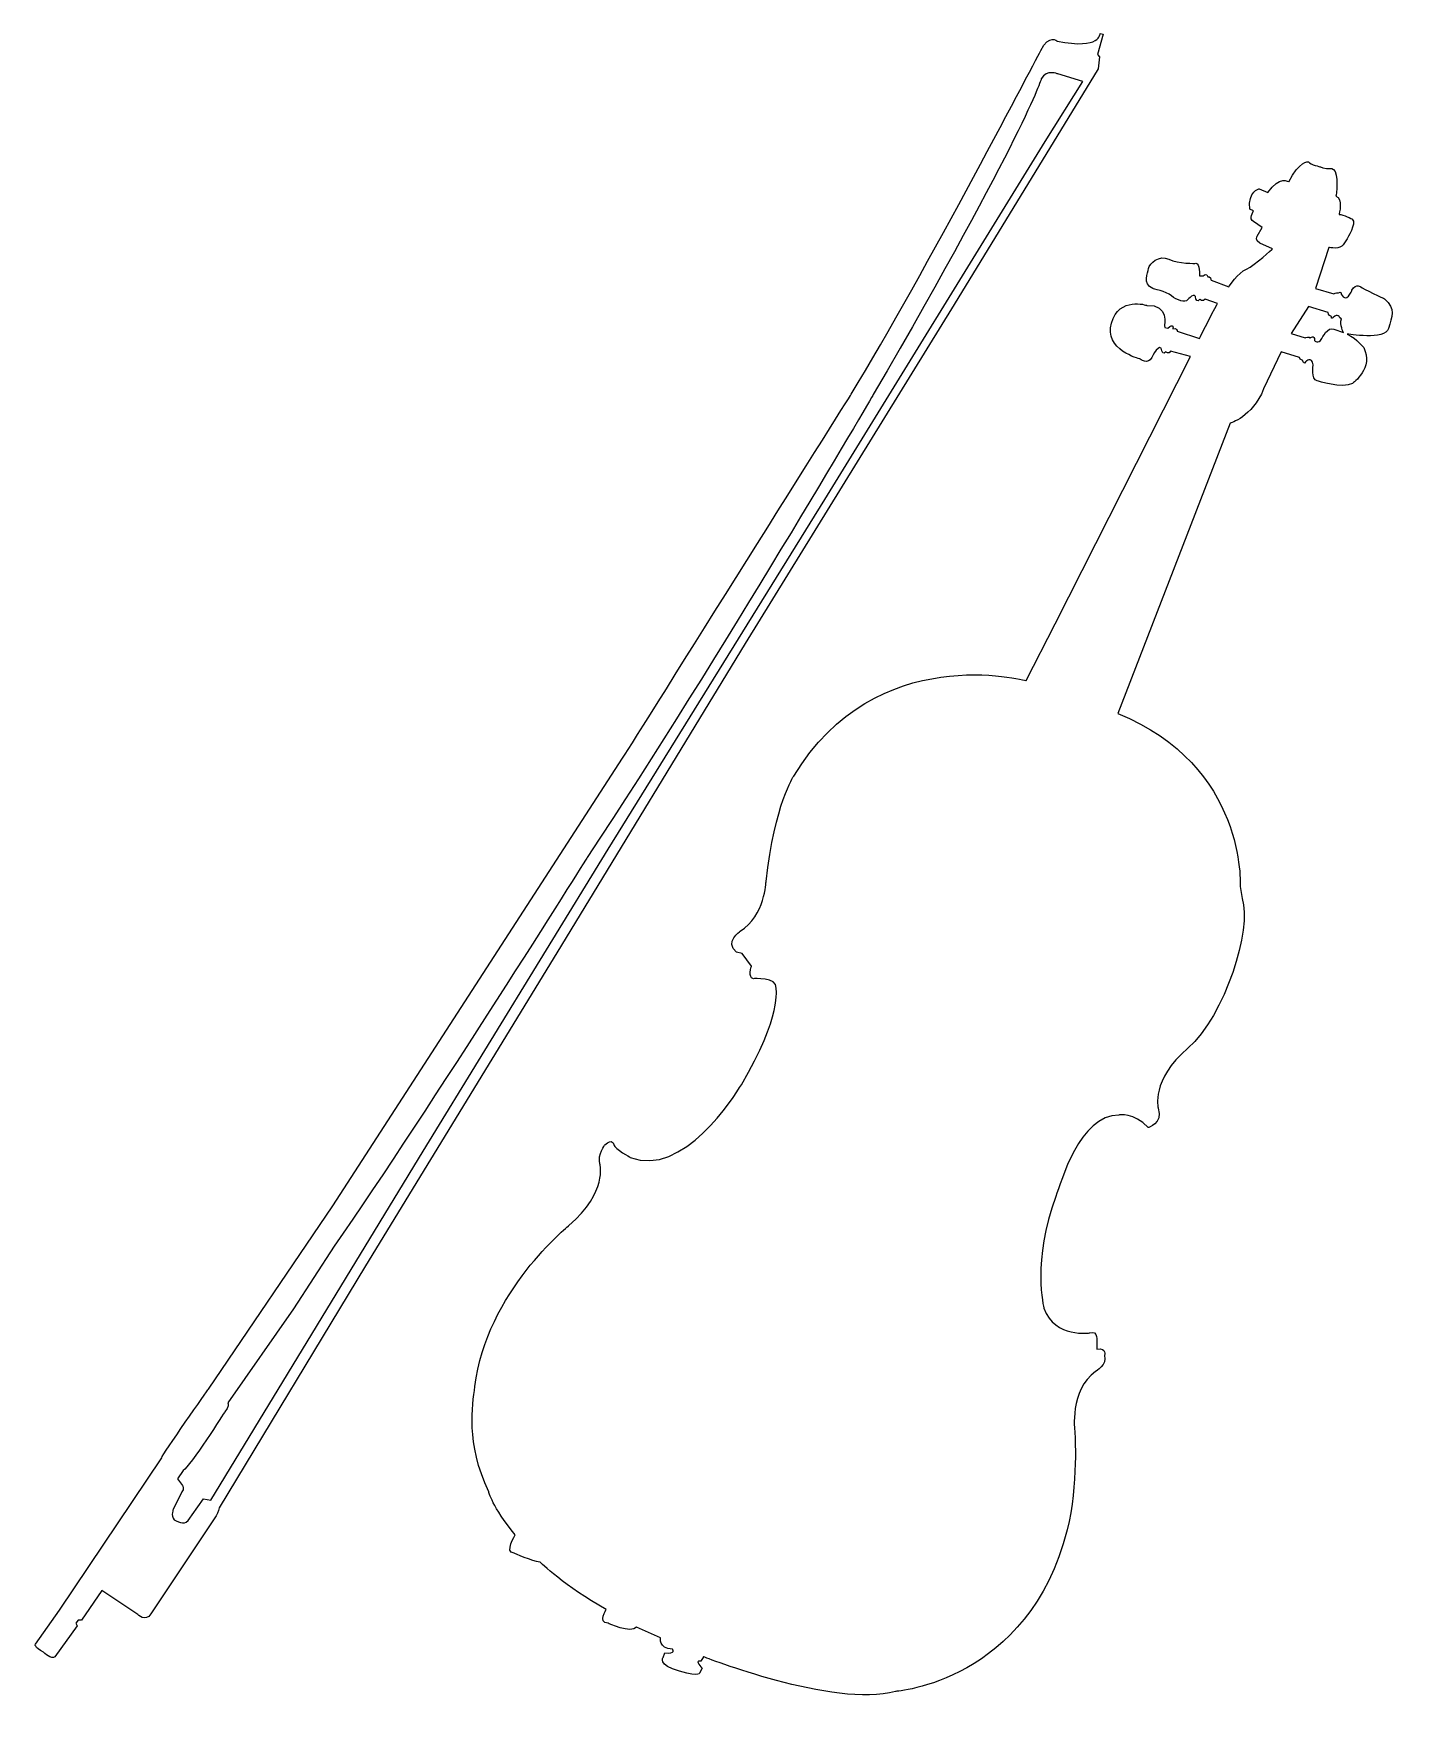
# Model space of a CAD drawing. Header units: centimetres. Extents: x -6.1 to 6.1, y -7.6 to 7.4.
import ezdxf

# ---------------------------------------------------------------- set-up
doc = ezdxf.new("R2010")
doc.units = ezdxf.units.CM
doc.header["$MEASUREMENT"] = 0
doc.layers.add('Camada 1', color=7, linetype='Continuous')

msp = doc.modelspace()

# ---------------------------------------------------------------- linework, layer by layer
at = {"layer": 'Camada 1'}
for points, knots in [([(0.28082, 1.97485), (0.28082, 1.97485), (2.15023, 5.00758), (2.15023, 5.00758), (2.15023, 5.00758), (2.15023, 5.00758), (3.43788, 7.11403), (3.43788, 7.11403), (3.43788, 7.11403), (3.43788, 7.11403), (3.44923, 7.22148), (3.44923, 7.22148), (3.44923, 7.22148), (3.44923, 7.22148), (3.43219, 7.24392), (3.43219, 7.24392), (3.43219, 7.24392), (3.43219, 7.24392), (3.48302, 7.4249), (3.48302, 7.4249), (3.48302, 7.4249), (3.48302, 7.4249), (3.45478, 7.43056), (3.45478, 7.43056), (3.45478, 7.43056), (3.45478, 7.43056), (3.46613, 7.28337), (3.07068, 7.36256), (3.07068, 7.36256), (3.07068, 7.36256), (3.00284, 7.43056), (2.92392, 7.27768), (2.92392, 7.27768), (2.92392, 7.27768), (1.88482, 5.27867), (1.22979, 4.20579), (1.22979, 4.20579), (1.21071, 4.17491), (-0.81467, 0.94697), (-0.81467, 0.94697), (-0.81467, 0.94697), (-0.81467, 0.94697), (-3.4069, -3.05702), (-3.4069, -3.05702), (-3.4069, -3.05702), (-3.4069, -3.05702), (-4.51945, -4.69469), (-4.51945, -4.69469), (-4.51945, -4.69469), (-4.51945, -4.69469), (-4.93172, -5.28217), (-4.93731, -5.31027), (-4.93731, -5.31027), (-4.93731, -5.31027), (-5.85224, -6.67142), (-5.85224, -6.67142), (-5.85224, -6.67142), (-5.85224, -6.67142), (-6.06692, -6.9763), (-6.06692, -6.9763), (-6.06692, -6.9763), (-6.06692, -6.9763), (-6.08383, -7.00453), (-5.99334, -7.0498), (-5.99334, -7.0498), (-5.99334, -7.0498), (-5.9201, -7.12306), (-5.892, -7.08925), (-5.892, -7.08925), (-5.892, -7.08925), (-5.69412, -6.81263), (-5.69412, -6.81263), (-5.69412, -6.81263), (-5.69412, -6.81263), (-5.70542, -6.79006), (-5.70542, -6.79006), (-5.70542, -6.79006), (-5.70542, -6.79006), (-5.68293, -6.76167), (-5.68293, -6.76167), (-5.68293, -6.76167), (-5.68293, -6.76167), (-5.65466, -6.76167), (-5.65466, -6.76167), (-5.65466, -6.76167), (-5.65466, -6.76167), (-5.47384, -6.49611), (-5.47384, -6.49611), (-5.47384, -6.49611), (-5.47384, -6.49611), (-5.15208, -6.71085), (-5.15208, -6.71085), (-5.15208, -6.71085), (-5.15208, -6.71085), (-5.08408, -6.78411), (-5.03341, -6.70519), (-5.03341, -6.70519), (-5.03341, -6.70519), (-4.45162, -5.82987), (-4.45162, -5.82987), (-4.45162, -5.82987), (-4.45162, -5.82987), (-4.42352, -5.78473), (-4.42352, -5.75663), (-4.42352, -5.75663), (-4.42352, -5.75663), (-3.1133, -3.59353), (-3.1133, -3.59353), (-3.1133, -3.59353), (-3.1133, -3.59353), (-1.40221, -0.79228), (-1.40221, -0.79228), (-1.40221, -0.79228), (-1.40221, -0.79228), (0.28082, 1.97485), (0.28082, 1.97485)], [0, 0, 0, 0, 0.03333333, 0.03333333, 0.03333333, 0.03333333, 0.06666667, 0.06666667, 0.06666667, 0.06666667, 0.1, 0.1, 0.1, 0.1, 0.13333333, 0.13333333, 0.13333333, 0.13333333, 0.16666667, 0.16666667, 0.16666667, 0.16666667, 0.2, 0.2, 0.2, 0.2, 0.23333333, 0.23333333, 0.23333333, 0.23333333, 0.26666667, 0.26666667, 0.26666667, 0.26666667, 0.3, 0.3, 0.3, 0.3, 0.33333333, 0.33333333, 0.33333333, 0.33333333, 0.36666667, 0.36666667, 0.36666667, 0.36666667, 0.4, 0.4, 0.4, 0.4, 0.43333333, 0.43333333, 0.43333333, 0.43333333, 0.46666667, 0.46666667, 0.46666667, 0.46666667, 0.5, 0.5, 0.5, 0.5, 0.53333333, 0.53333333, 0.53333333, 0.53333333, 0.56666667, 0.56666667, 0.56666667, 0.56666667, 0.6, 0.6, 0.6, 0.6, 0.63333333, 0.63333333, 0.63333333, 0.63333333, 0.66666667, 0.66666667, 0.66666667, 0.66666667, 0.7, 0.7, 0.7, 0.7, 0.73333333, 0.73333333, 0.73333333, 0.73333333, 0.76666667, 0.76666667, 0.76666667, 0.76666667, 0.8, 0.8, 0.8, 0.8, 0.83333333, 0.83333333, 0.83333333, 0.83333333, 0.86666667, 0.86666667, 0.86666667, 0.86666667, 0.9, 0.9, 0.9, 0.9, 0.93333333, 0.93333333, 0.93333333, 0.93333333, 1, 1, 1, 1]), ([(-4.49692, -5.68867), (-4.49692, -5.68867), (-4.56455, -5.67745), (-4.56455, -5.67745), (-4.56455, -5.67745), (-4.56455, -5.67745), (-4.66626, -5.81855), (-4.66626, -5.81855), (-4.66626, -5.81855), (-4.7173, -5.91462), (-4.75109, -5.89774), (-4.80742, -5.87488), (-4.80742, -5.87488), (-4.86407, -5.85231), (-4.8356, -5.77354), (-4.8356, -5.77354), (-4.8356, -5.77354), (-4.8356, -5.77354), (-4.75675, -5.61516), (-4.75675, -5.61516), (-4.75675, -5.61516), (-4.73418, -5.59256), (-4.75109, -5.5588), (-4.75109, -5.5588), (-4.75109, -5.5588), (-4.75109, -5.5588), (-4.79615, -5.49676), (-4.79615, -5.49676), (-4.79615, -5.49676), (-4.79615, -5.49676), (-4.7454, -5.42326), (-4.7454, -5.42326), (-4.7454, -5.42326), (-4.68322, -5.3895), (-4.37268, -4.89809), (-4.37268, -4.89809), (-4.37268, -4.89809), (-4.3332, -4.85864), (-4.3445, -4.8189), (-4.3445, -4.8189), (-4.3445, -4.8189), (-4.3445, -4.8189), (-3.7571, -3.97763), (-3.7571, -3.97763), (-3.7571, -3.97763), (-3.7571, -3.97763), (-3.3956, -3.41825), (-3.3956, -3.41825), (-3.3956, -3.41825), (-2.53737, -2.18159), (-1.13116, 0.06057), (-1.13116, 0.06057), (-1.13116, 0.06057), (0.07759, 1.89024), (1.42723, 4.20011), (1.42723, 4.20011), (1.42723, 4.20011), (2.77716, 6.52686), (2.92961, 7.02361), (2.92961, 7.02361), (2.92961, 7.02361), (2.98028, 7.11402), (3.07635, 7.06888), (3.07635, 7.06888), (3.07635, 7.06888), (3.07635, 7.06888), (3.30233, 7.00104), (3.30233, 7.00104), (3.30233, 7.00104), (3.30233, 7.00104), (2.96337, 6.46452), (2.96337, 6.46452), (2.96337, 6.46452), (2.96337, 6.46452), (0.99246, 3.26248), (0.99246, 3.26248), (0.99246, 3.26248), (0.99246, 3.26248), (-0.94461, 0.13378), (-0.94461, 0.13378), (-0.94461, 0.13378), (-0.94461, 0.13378), (-2.59929, -2.56568), (-2.59929, -2.56568), (-2.59929, -2.56568), (-2.59929, -2.56568), (-4.49692, -5.68867), (-4.49692, -5.68867)], [0, 0, 0, 0, 0.04347826, 0.04347826, 0.04347826, 0.04347826, 0.08695652, 0.08695652, 0.08695652, 0.08695652, 0.13043478, 0.13043478, 0.13043478, 0.13043478, 0.17391304, 0.17391304, 0.17391304, 0.17391304, 0.2173913, 0.2173913, 0.2173913, 0.2173913, 0.26086957, 0.26086957, 0.26086957, 0.26086957, 0.30434783, 0.30434783, 0.30434783, 0.30434783, 0.34782609, 0.34782609, 0.34782609, 0.34782609, 0.39130435, 0.39130435, 0.39130435, 0.39130435, 0.43478261, 0.43478261, 0.43478261, 0.43478261, 0.47826087, 0.47826087, 0.47826087, 0.47826087, 0.52173913, 0.52173913, 0.52173913, 0.52173913, 0.56521739, 0.56521739, 0.56521739, 0.56521739, 0.60869565, 0.60869565, 0.60869565, 0.60869565, 0.65217391, 0.65217391, 0.65217391, 0.65217391, 0.69565217, 0.69565217, 0.69565217, 0.69565217, 0.73913043, 0.73913043, 0.73913043, 0.73913043, 0.7826087, 0.7826087, 0.7826087, 0.7826087, 0.82608696, 0.82608696, 0.82608696, 0.82608696, 0.86956522, 0.86956522, 0.86956522, 0.86956522, 0.91304348, 0.91304348, 0.91304348, 0.91304348, 1, 1, 1, 1]), ([(5.99891, 5.05822), (5.99891, 5.05822), (5.79844, 5.15141), (5.78722, 5.16305), (5.78722, 5.16305), (5.78722, 5.16305), (5.74761, 5.20237), (5.708, 5.1345), (5.708, 5.1345), (5.708, 5.1345), (5.6572, 5.00755), (5.6119, 5.09812), (5.6119, 5.09812), (5.6119, 5.09812), (5.61788, 5.13191), (5.58674, 5.10934), (5.58674, 5.10934), (5.58674, 5.10934), (5.55557, 5.11762), (5.54697, 5.10074), (5.54697, 5.10074), (5.54697, 5.10074), (5.38071, 5.14879), (5.38071, 5.14879), (5.38071, 5.14879), (5.38071, 5.14879), (5.50186, 5.51598), (5.50186, 5.51598), (5.50186, 5.51598), (5.50186, 5.51598), (5.60931, 5.49603), (5.6291, 5.54104), (5.6291, 5.54104), (5.6291, 5.54104), (5.66551, 5.59475), (5.66551, 5.59475), (5.66551, 5.59475), (5.66551, 5.59475), (5.75039, 5.7303), (5.71094, 5.77004), (5.71094, 5.77004), (5.71094, 5.77004), (5.63175, 5.8124), (5.59243, 5.8124), (5.59243, 5.8124), (5.59243, 5.8124), (5.63175, 5.95916), (5.5642, 5.9762), (5.5642, 5.9762), (5.5642, 5.9762), (5.59508, 6.18482), (5.54137, 6.21337), (5.54137, 6.21337), (5.54137, 6.21337), (5.52753, 6.22165), (5.52753, 6.22165), (5.52753, 6.22165), (5.52753, 6.22165), (5.43696, 6.22165), (5.42574, 6.23856), (5.42574, 6.23856), (5.42574, 6.23856), (5.33533, 6.25589), (5.31829, 6.28399), (5.31829, 6.28399), (5.31829, 6.28399), (5.23386, 6.28965), (5.14343, 6.10301), (5.14343, 6.10301), (5.14343, 6.10301), (5.05855, 6.16532), (4.95679, 6.0072), (4.95679, 6.0072), (4.95679, 6.0072), (4.87786, 6.04112), (4.87786, 6.04112), (4.87786, 6.04112), (4.87786, 6.04112), (4.77623, 6.01855), (4.79314, 5.86014), (4.79314, 5.86014), (4.79314, 5.86014), (4.8269, 5.84326), (4.8269, 5.84326), (4.8269, 5.84326), (4.8269, 5.84326), (4.78192, 5.77002), (4.8269, 5.74745), (4.8269, 5.74745), (4.8269, 5.74745), (4.90612, 5.69649), (4.90612, 5.69649), (4.90612, 5.69649), (4.90612, 5.69649), (4.86111, 5.61756), (4.86111, 5.61756), (4.86111, 5.61756), (4.86111, 5.61756), (4.83828, 5.57782), (4.88371, 5.55525), (4.88371, 5.55525), (4.88371, 5.55525), (4.99671, 5.50458), (4.99671, 5.50458), (4.99671, 5.50458), (4.99671, 5.50458), (4.8441, 5.35782), (4.76491, 5.32376), (4.76491, 5.32376), (4.68569, 5.29), (4.60693, 5.16564), (4.60693, 5.16564), (4.60693, 5.16564), (4.60693, 5.16564), (4.44852, 5.22491), (4.44852, 5.22491), (4.44852, 5.22491), (4.44852, 5.22491), (4.44024, 5.26727), (4.4178, 5.25314), (4.4178, 5.25314), (4.4178, 5.25314), (4.40645, 5.29841), (4.3779, 5.26174), (4.3779, 5.26174), (4.3779, 5.26174), (4.34415, 5.26177), (4.34415, 5.26177), (4.34415, 5.26177), (4.34415, 5.26177), (4.34706, 5.38044), (4.31039, 5.37477), (4.31039, 5.37477), (4.31039, 5.37477), (4.15794, 5.36908), (4.0706, 5.41115), (4.0706, 5.41115), (3.98284, 5.45367), (3.89515, 5.37477), (3.88962, 5.32931), (3.88962, 5.32931), (3.88409, 5.28433), (3.83038, 5.19683), (3.92632, 5.14878), (3.92632, 5.14878), (3.92632, 5.14878), (4.04499, 5.1233), (4.09319, 5.08385), (4.09319, 5.08385), (4.14111, 5.0444), (4.22, 5.01889), (4.23689, 5.04702), (4.23689, 5.04702), (4.23689, 5.04702), (4.30751, 5.13452), (4.31304, 5.05559), (4.31304, 5.05559), (4.31304, 5.05559), (4.32468, 5.01889), (4.34712, 5.05268), (4.34712, 5.05268), (4.34712, 5.05268), (4.37535, 5.02445), (4.3953, 5.05559), (4.3953, 5.05559), (4.3953, 5.05559), (4.50521, 5.01585), (4.50521, 5.01585), (4.50521, 5.01585), (4.50521, 5.01585), (4.34987, 4.72232), (4.34418, 4.70237), (4.34418, 4.70237), (4.34418, 4.70237), (4.14371, 4.76759), (4.14371, 4.76759), (4.14371, 4.76759), (4.14371, 4.76759), (4.14371, 4.80413), (4.10701, 4.79016), (4.10701, 4.79016), (4.10701, 4.79016), (4.11558, 4.84649), (4.06187, 4.79582), (4.06187, 4.79582), (4.06187, 4.79582), (4.03377, 4.80151), (4.03377, 4.80151), (4.03377, 4.80151), (4.03377, 4.80151), (4.03086, 4.81532), (4.03086, 4.81532), (4.03086, 4.81532), (4.03086, 4.81532), (4.07613, 5.00751), (3.87274, 4.99891), (3.87274, 4.99891), (3.87274, 4.99891), (3.62713, 5.08088), (3.55651, 4.84095), (3.55651, 4.84095), (3.48602, 4.601), (3.8107, 4.51919), (3.8107, 4.51919), (3.8107, 4.51919), (3.8107, 4.51919), (3.88407, 4.46241), (3.91786, 4.533), (3.91786, 4.533), (3.91786, 4.533), (3.99401, 4.68283), (4.00814, 4.59243), (4.00814, 4.59243), (4.00814, 4.59243), (4.01949, 4.55004), (4.04206, 4.58412), (4.04206, 4.58412), (4.04206, 4.58412), (4.07058, 4.55557), (4.08445, 4.58965), (4.08445, 4.58965), (4.08445, 4.58965), (4.26527, 4.5416), (4.26527, 4.5416), (4.26527, 4.5416), (4.26527, 4.5416), (3.05393, 2.15006), (3.05393, 2.15006), (3.05393, 2.15006), (3.05393, 2.15006), (2.79421, 1.64164), (2.79421, 1.64164), (2.79421, 1.64164), (2.79421, 1.64164), (1.44991, 2.00883), (0.71599, 0.78876), (0.71599, 0.78876), (0.71599, 0.78876), (0.54637, 0.5459), (0.46744, -0.15427), (0.46744, -0.15427), (0.46744, -0.15427), (0.46175, -0.45912), (0.2358, -0.60049), (0.2358, -0.60049), (0.2358, -0.60049), (0.09457, -0.6963), (0.20204, -0.78686), (0.20204, -0.78686), (0.20204, -0.78686), (0.25271, -0.79808), (0.25271, -0.79808), (0.25271, -0.79808), (0.25271, -0.79808), (0.33759, -0.91108), (0.33759, -0.91108), (0.33759, -0.91108), (0.33759, -0.91108), (0.30338, -1.01837), (0.35447, -1.02406), (0.35447, -1.02406), (0.35447, -1.02406), (0.56894, -1.00718), (0.55759, -1.10894), (0.55759, -1.10894), (0.55759, -1.10894), (0.61424, -1.35704), (0.24718, -1.97275), (0.24718, -1.97275), (0.18749, -2.0726), (-0.27812, -2.80862), (-0.74694, -2.62225), (-0.74694, -2.62225), (-0.74694, -2.62225), (-0.88249, -2.54888), (-0.89368, -2.50925), (-0.89368, -2.50925), (-0.89368, -2.50925), (-0.90498, -2.44723), (-0.9729, -2.50925), (-0.9729, -2.50925), (-0.9729, -2.50925), (-1.04053, -2.594), (-1.01804, -2.6844), (-1.01804, -2.6844), (-1.01804, -2.6844), (-0.94443, -2.92726), (-1.29466, -3.23211), (-1.29466, -3.23211), (-1.29466, -3.23211), (-2.03449, -3.82528), (-2.13619, -4.67221), (-2.13619, -4.67221), (-2.15701, -4.84604), (-2.22078, -5.16926), (-2.01199, -5.61524), (-2.01199, -5.61524), (-2.01199, -5.61524), (-1.98352, -5.7451), (-1.77466, -5.99931), (-1.77466, -5.99931), (-1.77466, -5.99931), (-1.87645, -6.15756), (-1.78596, -6.16325), (-1.78596, -6.16325), (-1.78596, -6.16325), (-1.62237, -6.23651), (-1.5544, -6.24215), (-1.5544, -6.24215), (-1.5544, -6.24215), (-1.32845, -6.46244), (-0.96131, -6.66599), (-0.96131, -6.66599), (-0.96131, -6.66599), (-1.04053, -6.78423), (-0.94443, -6.79019), (-0.94443, -6.79019), (-0.94443, -6.79019), (-0.74126, -6.886), (-0.6903, -6.82395), (-0.6903, -6.82395), (-0.6903, -6.82395), (-0.47583, -6.92005), (-0.47583, -6.92005), (-0.47583, -6.92005), (-0.47583, -6.92005), (-0.4984, -7.01586), (-0.36854, -7.02154), (-0.36854, -7.02154), (-0.36854, -7.02154), (-0.33475, -7.06681), (-0.43609, -7.05559), (-0.43609, -7.05559), (-0.43609, -7.05559), (-0.45342, -7.09504), (-0.45342, -7.09504), (-0.45342, -7.09504), (-0.45342, -7.09504), (-0.50409, -7.16261), (-0.30623, -7.21924), (-0.30623, -7.21924), (-0.1088, -7.27557), (-0.1257, -7.23059), (-0.1257, -7.23059), (-0.1257, -7.23059), (-0.1257, -7.23059), (-0.10313, -7.19114), (-0.10313, -7.19114), (-0.10313, -7.19114), (-0.10313, -7.19114), (-0.18203, -7.11764), (-0.11448, -7.12886), (-0.11448, -7.12886), (-0.11448, -7.12886), (-0.09178, -7.08938), (-0.09178, -7.08938), (-0.09178, -7.08938), (-0.09178, -7.08938), (1.0772, -7.55237), (1.62521, -7.39979), (1.62521, -7.39979), (1.62521, -7.39979), (2.81676, -7.31536), (3.16109, -5.95419), (3.16109, -5.95419), (3.26243, -5.55425), (3.22893, -5.07318), (3.22893, -5.07318), (3.22893, -5.07318), (3.22893, -5.07318), (3.17826, -4.70599), (3.41514, -4.53668), (3.41514, -4.53668), (3.41514, -4.53668), (3.52246, -4.47479), (3.49436, -4.39558), (3.49436, -4.39558), (3.49436, -4.39558), (3.51693, -4.32192), (3.42679, -4.33909), (3.42679, -4.33909), (3.42679, -4.33909), (3.42679, -4.27691), (3.42679, -4.27691), (3.42679, -4.27691), (3.42679, -4.27691), (3.43801, -4.16391), (3.36448, -4.19203), (3.36448, -4.19203), (3.36448, -4.19203), (3.05394, -4.24315), (2.95231, -3.97206), (2.95231, -3.97206), (2.95231, -3.97206), (2.84486, -3.54269), (3.05963, -2.97241), (3.05963, -2.97241), (3.10681, -2.84692), (3.26841, -2.24369), (3.62425, -2.24369), (3.62425, -2.24369), (3.62425, -2.24369), (3.7598, -2.21559), (3.88412, -2.35669), (3.88412, -2.35669), (3.88412, -2.35669), (4.01951, -2.32293), (3.9744, -2.18169), (3.9744, -2.18169), (3.9744, -2.18169), (3.90656, -1.9333), (4.23996, -1.64533), (4.23996, -1.64533), (4.57278, -1.35704), (4.81577, -0.57782), (4.72563, -0.30672), (4.72563, -0.30672), (4.72563, -0.30672), (4.70833, -0.19927), (4.70833, -0.19927), (4.70833, -0.19927), (4.70833, -0.19927), (4.77077, 0.8793), (3.61303, 1.34809), (3.61303, 1.34809), (3.61303, 1.34809), (4.61821, 3.9458), (4.61821, 3.9458), (4.61821, 3.9458), (4.61821, 3.9458), (4.81577, 3.9966), (4.91753, 4.25065), (4.91753, 4.25065), (4.91753, 4.25065), (5.07567, 4.58408), (5.07567, 4.58408), (5.07567, 4.58408), (5.07567, 4.58408), (5.23961, 4.53296), (5.23961, 4.53296), (5.23961, 4.53296), (5.23961, 4.53296), (5.24514, 4.51608), (5.24514, 4.51608), (5.24514, 4.51608), (5.24514, 4.51608), (5.26784, 4.50486), (5.26784, 4.50486), (5.26784, 4.50486), (5.26784, 4.50486), (5.27599, 4.45972), (5.29581, 4.49626), (5.29581, 4.49626), (5.29581, 4.49626), (5.34661, 4.54722), (5.36087, 4.46538), (5.36087, 4.46538), (5.36087, 4.46538), (5.34092, 4.33552), (5.39757, 4.3243), (5.39757, 4.3243), (5.39757, 4.3243), (5.62355, 4.2477), (5.71367, 4.30128), (5.71367, 4.30128), (5.71367, 4.30128), (5.90862, 4.44251), (5.81281, 4.62042), (5.81281, 4.62042), (5.81281, 4.62042), (5.75616, 4.69673), (5.66562, 4.742), (5.66562, 4.742), (5.66562, 4.742), (6.00762, 4.68535), (6.03585, 4.7928), (6.03585, 4.7928), (6.06384, 4.90027), (6.1062, 4.9652), (5.99891, 5.05822)], [0, 0, 0, 0, 0.00826446, 0.00826446, 0.00826446, 0.00826446, 0.01652893, 0.01652893, 0.01652893, 0.01652893, 0.02479339, 0.02479339, 0.02479339, 0.02479339, 0.03305785, 0.03305785, 0.03305785, 0.03305785, 0.04132231, 0.04132231, 0.04132231, 0.04132231, 0.04958678, 0.04958678, 0.04958678, 0.04958678, 0.05785124, 0.05785124, 0.05785124, 0.05785124, 0.0661157, 0.0661157, 0.0661157, 0.0661157, 0.07438017, 0.07438017, 0.07438017, 0.07438017, 0.08264463, 0.08264463, 0.08264463, 0.08264463, 0.09090909, 0.09090909, 0.09090909, 0.09090909, 0.09917355, 0.09917355, 0.09917355, 0.09917355, 0.10743802, 0.10743802, 0.10743802, 0.10743802, 0.11570248, 0.11570248, 0.11570248, 0.11570248, 0.12396694, 0.12396694, 0.12396694, 0.12396694, 0.1322314, 0.1322314, 0.1322314, 0.1322314, 0.14049587, 0.14049587, 0.14049587, 0.14049587, 0.14876033, 0.14876033, 0.14876033, 0.14876033, 0.15702479, 0.15702479, 0.15702479, 0.15702479, 0.16528926, 0.16528926, 0.16528926, 0.16528926, 0.17355372, 0.17355372, 0.17355372, 0.17355372, 0.18181818, 0.18181818, 0.18181818, 0.18181818, 0.19008264, 0.19008264, 0.19008264, 0.19008264, 0.19834711, 0.19834711, 0.19834711, 0.19834711, 0.20661157, 0.20661157, 0.20661157, 0.20661157, 0.21487603, 0.21487603, 0.21487603, 0.21487603, 0.2231405, 0.2231405, 0.2231405, 0.2231405, 0.23140496, 0.23140496, 0.23140496, 0.23140496, 0.23966942, 0.23966942, 0.23966942, 0.23966942, 0.24793388, 0.24793388, 0.24793388, 0.24793388, 0.25619835, 0.25619835, 0.25619835, 0.25619835, 0.26446281, 0.26446281, 0.26446281, 0.26446281, 0.27272727, 0.27272727, 0.27272727, 0.27272727, 0.28099174, 0.28099174, 0.28099174, 0.28099174, 0.2892562, 0.2892562, 0.2892562, 0.2892562, 0.29752066, 0.29752066, 0.29752066, 0.29752066, 0.30578512, 0.30578512, 0.30578512, 0.30578512, 0.31404959, 0.31404959, 0.31404959, 0.31404959, 0.32231405, 0.32231405, 0.32231405, 0.32231405, 0.33057851, 0.33057851, 0.33057851, 0.33057851, 0.33884298, 0.33884298, 0.33884298, 0.33884298, 0.34710744, 0.34710744, 0.34710744, 0.34710744, 0.3553719, 0.3553719, 0.3553719, 0.3553719, 0.36363636, 0.36363636, 0.36363636, 0.36363636, 0.37190083, 0.37190083, 0.37190083, 0.37190083, 0.38016529, 0.38016529, 0.38016529, 0.38016529, 0.38842975, 0.38842975, 0.38842975, 0.38842975, 0.39669421, 0.39669421, 0.39669421, 0.39669421, 0.40495868, 0.40495868, 0.40495868, 0.40495868, 0.41322314, 0.41322314, 0.41322314, 0.41322314, 0.4214876, 0.4214876, 0.4214876, 0.4214876, 0.42975207, 0.42975207, 0.42975207, 0.42975207, 0.43801653, 0.43801653, 0.43801653, 0.43801653, 0.44628099, 0.44628099, 0.44628099, 0.44628099, 0.45454545, 0.45454545, 0.45454545, 0.45454545, 0.46280992, 0.46280992, 0.46280992, 0.46280992, 0.47107438, 0.47107438, 0.47107438, 0.47107438, 0.47933884, 0.47933884, 0.47933884, 0.47933884, 0.48760331, 0.48760331, 0.48760331, 0.48760331, 0.49586777, 0.49586777, 0.49586777, 0.49586777, 0.50413223, 0.50413223, 0.50413223, 0.50413223, 0.51239669, 0.51239669, 0.51239669, 0.51239669, 0.52066116, 0.52066116, 0.52066116, 0.52066116, 0.52892562, 0.52892562, 0.52892562, 0.52892562, 0.53719008, 0.53719008, 0.53719008, 0.53719008, 0.54545455, 0.54545455, 0.54545455, 0.54545455, 0.55371901, 0.55371901, 0.55371901, 0.55371901, 0.56198347, 0.56198347, 0.56198347, 0.56198347, 0.57024793, 0.57024793, 0.57024793, 0.57024793, 0.5785124, 0.5785124, 0.5785124, 0.5785124, 0.58677686, 0.58677686, 0.58677686, 0.58677686, 0.59504132, 0.59504132, 0.59504132, 0.59504132, 0.60330579, 0.60330579, 0.60330579, 0.60330579, 0.61157025, 0.61157025, 0.61157025, 0.61157025, 0.61983471, 0.61983471, 0.61983471, 0.61983471, 0.62809917, 0.62809917, 0.62809917, 0.62809917, 0.63636364, 0.63636364, 0.63636364, 0.63636364, 0.6446281, 0.6446281, 0.6446281, 0.6446281, 0.65289256, 0.65289256, 0.65289256, 0.65289256, 0.66115702, 0.66115702, 0.66115702, 0.66115702, 0.66942149, 0.66942149, 0.66942149, 0.66942149, 0.67768595, 0.67768595, 0.67768595, 0.67768595, 0.68595041, 0.68595041, 0.68595041, 0.68595041, 0.69421488, 0.69421488, 0.69421488, 0.69421488, 0.70247934, 0.70247934, 0.70247934, 0.70247934, 0.7107438, 0.7107438, 0.7107438, 0.7107438, 0.71900826, 0.71900826, 0.71900826, 0.71900826, 0.72727273, 0.72727273, 0.72727273, 0.72727273, 0.73553719, 0.73553719, 0.73553719, 0.73553719, 0.74380165, 0.74380165, 0.74380165, 0.74380165, 0.75206612, 0.75206612, 0.75206612, 0.75206612, 0.76033058, 0.76033058, 0.76033058, 0.76033058, 0.76859504, 0.76859504, 0.76859504, 0.76859504, 0.7768595, 0.7768595, 0.7768595, 0.7768595, 0.78512397, 0.78512397, 0.78512397, 0.78512397, 0.79338843, 0.79338843, 0.79338843, 0.79338843, 0.80165289, 0.80165289, 0.80165289, 0.80165289, 0.80991736, 0.80991736, 0.80991736, 0.80991736, 0.81818182, 0.81818182, 0.81818182, 0.81818182, 0.82644628, 0.82644628, 0.82644628, 0.82644628, 0.83471074, 0.83471074, 0.83471074, 0.83471074, 0.84297521, 0.84297521, 0.84297521, 0.84297521, 0.85123967, 0.85123967, 0.85123967, 0.85123967, 0.85950413, 0.85950413, 0.85950413, 0.85950413, 0.8677686, 0.8677686, 0.8677686, 0.8677686, 0.87603306, 0.87603306, 0.87603306, 0.87603306, 0.88429752, 0.88429752, 0.88429752, 0.88429752, 0.89256198, 0.89256198, 0.89256198, 0.89256198, 0.90082645, 0.90082645, 0.90082645, 0.90082645, 0.90909091, 0.90909091, 0.90909091, 0.90909091, 0.91735537, 0.91735537, 0.91735537, 0.91735537, 0.92561983, 0.92561983, 0.92561983, 0.92561983, 0.9338843, 0.9338843, 0.9338843, 0.9338843, 0.94214876, 0.94214876, 0.94214876, 0.94214876, 0.95041322, 0.95041322, 0.95041322, 0.95041322, 0.95867769, 0.95867769, 0.95867769, 0.95867769, 0.96694215, 0.96694215, 0.96694215, 0.96694215, 0.97520661, 0.97520661, 0.97520661, 0.97520661, 0.98347107, 0.98347107, 0.98347107, 0.98347107, 1, 1, 1, 1]), ([(5.54698, 4.78467), (5.49065, 4.81539), (5.43982, 4.70241), (5.43982, 4.70241), (5.43982, 4.70241), (5.40574, 4.64343), (5.37198, 4.68553), (5.37198, 4.68553), (5.37198, 4.68553), (5.37767, 4.74218), (5.33253, 4.70548), (5.33253, 4.70548), (5.33253, 4.70548), (5.32949, 4.72527), (5.29014, 4.70839), (5.29014, 4.70839), (5.29014, 4.70839), (5.29014, 4.70839), (5.16319, 4.74784), (5.16319, 4.74784), (5.16319, 4.74784), (5.16319, 4.74784), (5.31824, 4.98779), (5.31824, 4.98779), (5.31824, 4.98779), (5.31824, 4.98779), (5.49628, 4.93405), (5.49628, 4.93405), (5.49628, 4.93405), (5.48787, 4.91148), (5.52441, 4.90029), (5.52441, 4.90029), (5.52441, 4.90029), (5.52166, 4.86912), (5.53867, 4.88907), (5.53867, 4.88907), (5.53867, 4.88907), (5.58106, 4.93712), (5.60056, 4.886), (5.60056, 4.886), (5.60056, 4.886), (5.60056, 4.886), (5.61482, 4.87772), (5.61482, 4.87772), (5.61482, 4.87772), (5.59503, 4.82414), (5.63173, 4.75614), (5.63173, 4.75614), (5.63173, 4.75614), (5.63173, 4.75614), (5.54698, 4.78467), (5.54698, 4.78467)], [0, 0, 0, 0, 0.07142857, 0.07142857, 0.07142857, 0.07142857, 0.14285714, 0.14285714, 0.14285714, 0.14285714, 0.21428571, 0.21428571, 0.21428571, 0.21428571, 0.28571429, 0.28571429, 0.28571429, 0.28571429, 0.35714286, 0.35714286, 0.35714286, 0.35714286, 0.42857143, 0.42857143, 0.42857143, 0.42857143, 0.5, 0.5, 0.5, 0.5, 0.57142857, 0.57142857, 0.57142857, 0.57142857, 0.64285714, 0.64285714, 0.64285714, 0.64285714, 0.71428571, 0.71428571, 0.71428571, 0.71428571, 0.78571429, 0.78571429, 0.78571429, 0.78571429, 0.85714286, 0.85714286, 0.85714286, 0.85714286, 1, 1, 1, 1])]:
    msp.add_open_spline(points, degree=3, knots=knots, dxfattribs=at)

doc.saveas('drawing.dxf')
